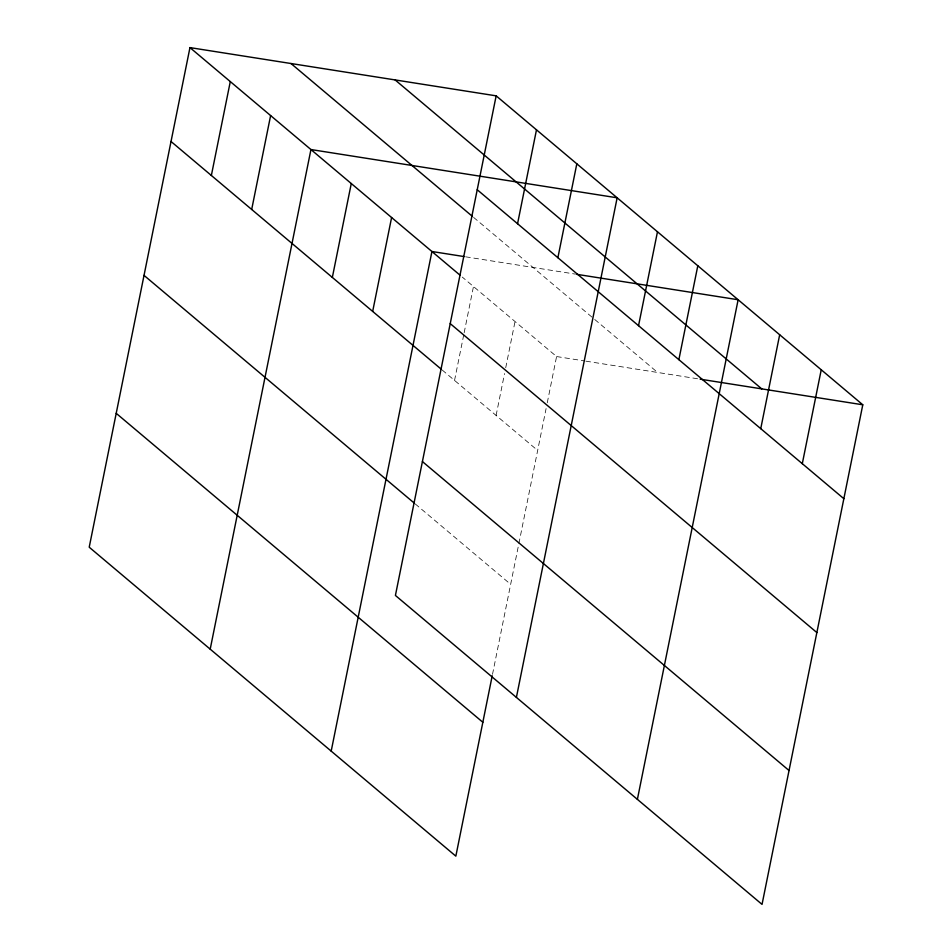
<?xml version="1.0" encoding="UTF-8"?>
<svg xmlns="http://www.w3.org/2000/svg" width="952" height="952" viewBox="0 0 952 952"><rect width="100%" height="100%" fill="white"/><g stroke="black" fill="none" stroke-linecap="round" stroke-linejoin="round"><path stroke-width="0.71" stroke-dasharray="4.76 3.57" d="M454.544 380.419L463.874 334.188M464.159 332.748L473.477 286.516M496.099 415.429L504.548 373.541M505.714 367.758L515.032 321.538M492.505 674.349L518.578 545.032M518.876 543.58L546.103 408.551M547.269 402.767L556.587 356.548L462.255 277.056M465.611 256.814L575.496 274.128M556.587 356.548L584.409 360.927M585.873 361.165L698.685 378.932M473.608 217.389L593.62 318.527M594.738 319.479L657.63 372.47M442.192 370.007L537.654 450.439M415.203 503.894L510.653 584.326"/><path stroke-width="1.43" d="M496.159 95.843L395.413 595.452L762.04 904.4L862.786 404.79L496.159 95.843L189.96 47.6L89.214 547.21L455.841 856.157L492.208 675.801M211.356 175.477L230.289 81.586M251.685 209.464L270.618 115.573M210.202 649.157L310.947 149.547L617.146 197.802L516.4 697.411M332.343 277.437L351.276 183.534M372.672 311.411L391.605 217.52M331.189 751.116L431.934 251.506L464.148 256.576M517.555 223.72L536.488 129.829M557.884 257.706L576.817 163.815M638.542 325.679L657.475 231.788M678.871 359.666L697.804 265.763M637.388 799.359L738.133 299.749L576.96 274.354M760.743 428.662L779.676 334.771M802.298 463.672L821.231 369.781M700.148 379.17L862.786 404.79M395.104 79.92L761.743 388.868M477.226 189.745L843.853 498.693M291.003 63.522L472.478 216.449M189.96 47.6L460.006 275.164M450.225 323.62L816.852 632.568M171.027 141.491L441.073 369.055M422.414 461.565L789.041 770.513M144.026 275.378L414.072 502.942M116.215 413.323L482.842 722.27"/></g></svg>
